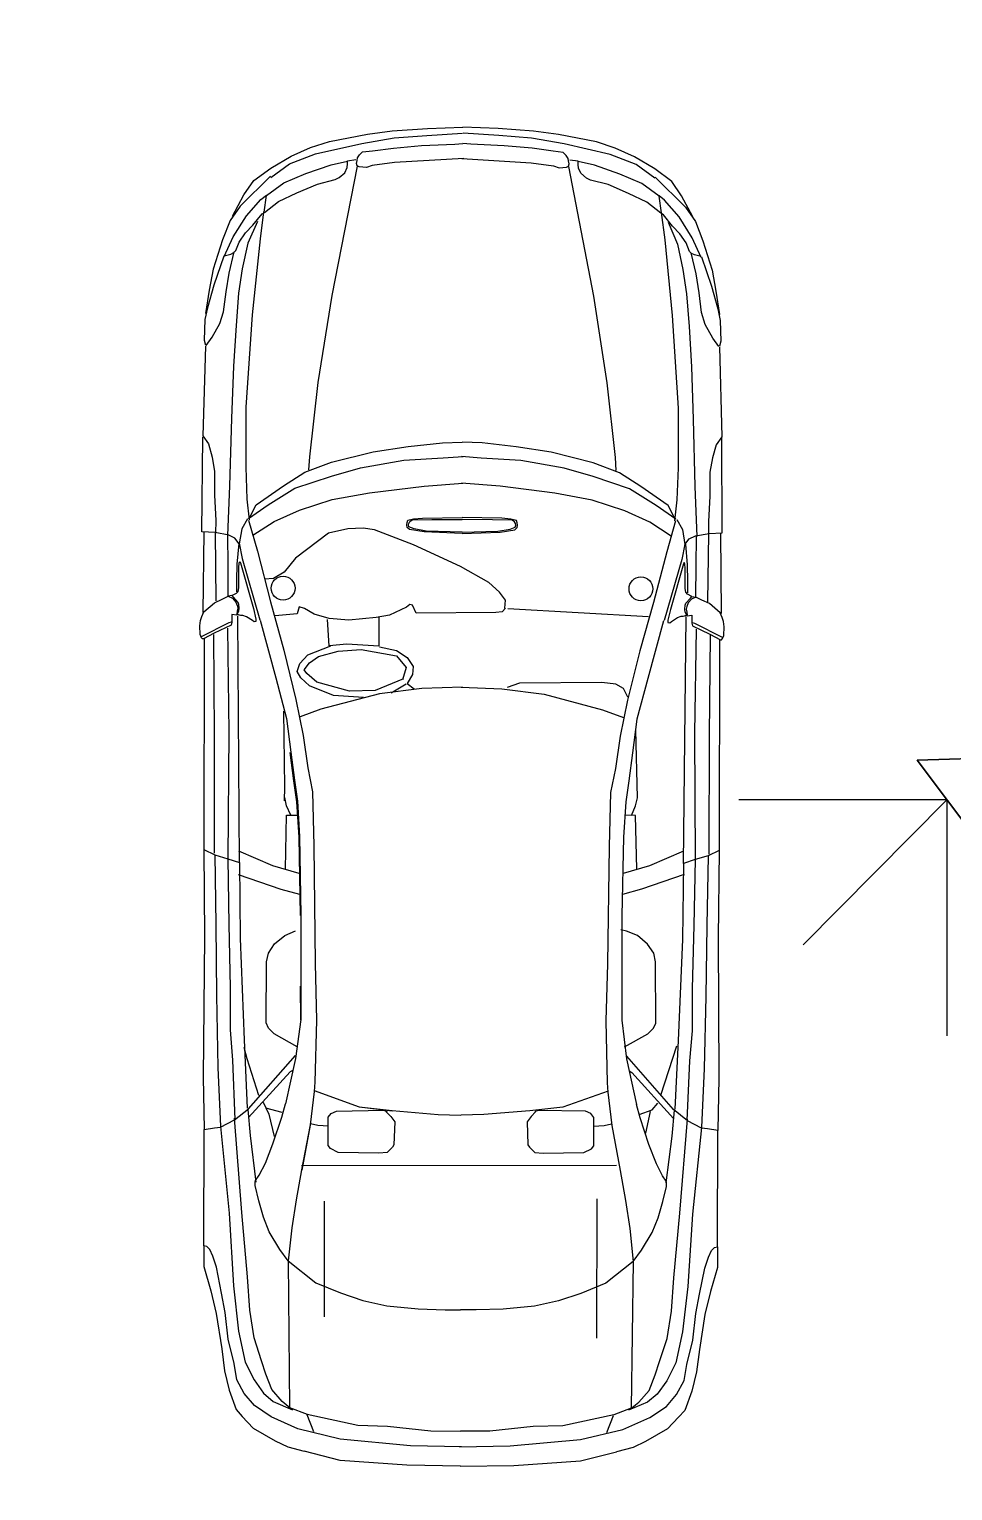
# Model space of a CAD drawing. Header units: millimetres. Extents: x 10193 to 57833, y 9963 to 44360.
# Drawn here: x 42934 to 46092, y 32585 to 37580 of the extents above; entities that cross this region are included whole.
import ezdxf

# ---------------------------------------------------------------- set-up
doc = ezdxf.new("R2010")
doc.units = ezdxf.units.MM
doc.set_wipeout_variables(frame=1)
for name, color, linetype in [('free-dwg.com', 7, 'Continuous'), ('Камеры', 7, 'Continuous'), ('Стены', 7, 'Continuous')]:
    doc.layers.add(name, color=color, linetype=linetype)

# ---------------------------------------------------------------- blocks, each defined once
blk = doc.blocks.new('видеокамера с поворотным устройством')
blk.add_wipeout([(0, 2), (8, 2), (8, -2), (0, -2)])
at = {"color": 0, "lineweight": 20}
blk.add_circle((4, 0), 1.5, dxfattribs=at)
blk.add_wipeout([(8, 0), (10.849, 2), (10.849, -2)])
at = {"color": 0, "lineweight": 30}
blk.add_lwpolyline([(0, -2), (0, 0), (0, 2), (4, 2), (8, 2), (8, 0), (8, -2), (4, -2)], close=True, dxfattribs=at)
blk.add_lwpolyline([(8, 0), (10.849, -2), (10.849, 2), (8, 0)], dxfattribs=at)

msp = doc.modelspace()

# ---------------------------------------------------------------- hatches: boundary and pattern name
at = {"layer": 'Стены'}
h = msp.add_hatch(dxfattribs=at)
h.set_pattern_fill('ANSI32', color=256, scale=10)
h.paths.add_polyline_path([(57833.4, 42702.7), (10593.4, 42702.7), (10593.4, 9962.7), (26833.4, 9962.7), (26833.4, 14962.7), (57833.4, 14962.7)])
h.paths.add_polyline_path([(10713.4, 42582.7), (57713.4, 42582.7), (57713.4, 15082.7), (26713.4, 15082.7), (26713.4, 10082.7), (10713.4, 10082.7)], flags=16)
h.paths.add_polyline_path([(10963.4, 42332.7), (57463.4, 42332.7), (57463.4, 15332.7), (26463.4, 15332.7), (26463.4, 10332.7), (10963.4, 10332.7)], flags=0)
h.paths.add_polyline_path([(57463.4, 42332.7), (10963.4, 42332.7), (10963.4, 10332.7), (26463.4, 10332.7), (26463.4, 15332.7), (57463.4, 15332.7)], flags=0)
h = msp.add_hatch(dxfattribs=at)
h.set_pattern_fill('ANSI36', color=256, scale=10)
h.paths.add_polyline_path([(57713.4, 42582.7), (10713.4, 42582.7), (10713.4, 10082.7), (26713.4, 10082.7), (26713.4, 15082.7), (57713.4, 15082.7)])
h.paths.add_polyline_path([(10963.4, 42332.7), (57463.4, 42332.7), (57463.4, 15332.7), (26463.4, 15332.7), (26463.4, 10332.7), (10963.4, 10332.7)], flags=16)

# ---------------------------------------------------------------- linework, layer by layer
at = {"layer": 'free-dwg.com'}
for p, q in [((43960.2, 37196.6), (44090.1, 37221.9)), ((44090.1, 37221.9), (44175.3, 37232.4)), ((44175.3, 37232.4), (44296, 37240.7)), ((44181.6, 37209), (44293.9, 37217.3)), ((44293.9, 37217.3), (44415.7, 37224.3)), ((44296, 37240.7), (44417, 37244.9)), ((44537.5, 37240.3), (44416.5, 37244.9)), ((44539.6, 37216.8), (44417.8, 37224.3)), ((44658.2, 37231.5), (44537.5, 37240.3)), ((44651.8, 37208.1), (44539.6, 37216.8)), ((44743.4, 37220.7), (44658.2, 37231.5)), ((44873.2, 37194.9), (44743.4, 37220.7)), ((43830.2, 37145.7), (43896.2, 37175.4)), ((43896.2, 37175.4), (43960.2, 37196.6)), ((43913.2, 37154.1), (44070.9, 37190)), ((44070.9, 37190), (44181.6, 37209)), ((44107.9, 37163.9), (44179.5, 37174)), ((44179.5, 37174), (44275, 37182.3)), ((44275, 37182.3), (44389.3, 37187.2)), ((44389.3, 37187.2), (44416.6, 37188.9)), ((44444, 37187.1), (44416.8, 37188.9)), ((44558.3, 37181.8), (44444, 37187.1)), ((44653.7, 37173.1), (44558.3, 37181.8)), ((44762.5, 37188.7), (44651.8, 37208.1)), ((44725.3, 37162.7), (44653.7, 37173.1)), ((44920, 37152.1), (44762.5, 37188.7)), ((44937, 37173.4), (44873.2, 37194.9)), ((45003, 37143.5), (44937, 37173.4)), ((43759.8, 37105.3), (43830.2, 37145.7)), ((43759.8, 37073.4), (43823.7, 37120.1)), ((43823.7, 37120.1), (43913.2, 37154.1)), ((43879.9, 37086.7), (43966.3, 37116.8)), ((43966.3, 37116.8), (44022.5, 37129)), ((44021.1, 37107.1), (44022.5, 37119.4)), ((44022.5, 37130.4), (44051.3, 37134.4)), ((44022.5, 37119.4), (44022.5, 37130.4)), ((44053.3, 37121.3), (44055, 37131.6)), ((44055, 37112.8), (44053.3, 37121.3)), ((44055, 37131.6), (44056.7, 37140.1)), ((44056.7, 37140.1), (44063.6, 37150.3)), ((44063.6, 37150.3), (44073.8, 37160.5)), ((44073.8, 37160.5), (44107.9, 37163.9)), ((44182.9, 37124.5), (44106.1, 37114.4)), ((44419.9, 37137.7), (44182.9, 37124.5)), ((44413.3, 37137.7), (44650.2, 37123.6)), ((44650.2, 37123.6), (44726.9, 37113.2)), ((44759.4, 37159.2), (44725.3, 37162.7)), ((44769.6, 37148.9), (44759.4, 37159.2)), ((44776.4, 37138.7), (44769.6, 37148.9)), ((44778.1, 37130.2), (44776.4, 37138.7)), ((44779.8, 37119.9), (44778.1, 37130.2)), ((44778.1, 37111.4), (44779.8, 37119.9)), ((44810.6, 37128.9), (44781.8, 37133)), ((44810.6, 37117.9), (44810.6, 37128.9)), ((44866.8, 37115), (44810.6, 37127.5)), ((44811.9, 37105.5), (44810.6, 37117.9)), ((45009.3, 37117.9), (44920, 37152.1)), ((45073.2, 37102.8), (45003, 37143.5)), ((45073.1, 37070.8), (45009.3, 37117.9)), ((43759.3, 37077.3), (43654.8, 36975.2)), ((43702.2, 37062.8), (43759.8, 37105.3)), ((43804.4, 37055.3), (43879.9, 37086.7)), ((44055.2, 37111.7), (43968.5, 36669.5)), ((43979.9, 37066), (43993.6, 37072.8)), ((43993.6, 37072.8), (44012.8, 37089.2)), ((44012.8, 37089.2), (44021.1, 37107.1)), ((44061.8, 37109.4), (44055, 37112.8)), ((44087.3, 37107.6), (44061.8, 37109.4)), ((44106.1, 37114.4), (44087.3, 37107.6)), ((44726.9, 37113.2), (44745.7, 37106.3)), ((44745.7, 37106.3), (44771.3, 37108)), ((44771.3, 37108), (44778.1, 37111.4)), ((44777.9, 37110.3), (44862.8, 36667.8)), ((44820.1, 37087.7), (44811.9, 37105.5)), ((44839.3, 37071.2), (44820.1, 37087.7)), ((44853, 37064.3), (44839.3, 37071.2)), ((44953.1, 37084.7), (44866.8, 37115)), ((45028.4, 37053), (44953.1, 37084.7)), ((45130.6, 37060.1), (45073.2, 37102.8)), ((45073.6, 37074.8), (45177.7, 36972.3)), ((43668.1, 37013.9), (43702.2, 37062.8)), ((43745.4, 37011.5), (43804.4, 37055.3)), ((43786.5, 36990.9), (43849.6, 37020.9)), ((43849.6, 37020.9), (43919.5, 37051)), ((43919.5, 37051), (43979.9, 37066)), ((44913.3, 37049.1), (44853, 37064.3)), ((44983.1, 37018.8), (44913.3, 37049.1)), ((45046.1, 36988.5), (44983.1, 37018.8)), ((45087.3, 37009), (45028.4, 37053)), ((45164.6, 37011), (45130.6, 37060.1)), ((43654.8, 36975.2), (43620.6, 36926.2)), ((43629.6, 36941.5), (43668.1, 37013.9)), ((43676.7, 36941.7), (43726.2, 36997.9)), ((43726.2, 36997.9), (43745.4, 37012.9)), ((43737, 36955.3), (43745.4, 37011.5)), ((43738.4, 36953.9), (43786.5, 36990.9)), ((45094, 36951.3), (45046.1, 36988.5)), ((45106.4, 36995.2), (45087.3, 37010.3)), ((45095.4, 36952.7), (45087.3, 37009)), ((45155.7, 36938.9), (45106.4, 36995.2)), ((45202.8, 36938.5), (45164.6, 37011)), ((45177.7, 36972.3), (45211.7, 36923.2)), ((43620.6, 36926.2), (43594.9, 36860.2)), ((43631.3, 36870.4), (43676.7, 36941.7)), ((43714.1, 36923.2), (43682.1, 36848.7)), ((43698.6, 36910.1), (43730.2, 36948.5)), ((43724.3, 36863.4), (43736.3, 36956.1)), ((43730.2, 36948.5), (43738.4, 36953.9)), ((45102.2, 36945.8), (45094, 36951.3)), ((45107.8, 36860.7), (45096.1, 36953.5)), ((45133.7, 36907.3), (45102.2, 36945.8)), ((45118.2, 36920.5), (45150, 36845.9)), ((45200.8, 36867.4), (45155.7, 36938.9)), ((45211.7, 36923.2), (45237.1, 36857.1)), ((43601, 36803.3), (43631.3, 36870.4)), ((43651.9, 36852.6), (43673.8, 36884.1)), ((43673.8, 36884.1), (43698.6, 36910.1)), ((45158.3, 36881.2), (45133.7, 36907.3)), ((45180.2, 36849.6), (45158.3, 36881.2)), ((45230.8, 36800.1), (45200.8, 36867.4)), ((43594.9, 36860.2), (43562.8, 36760.1)), ((43618, 36746.5), (43635.1, 36819)), ((43623, 36811.5), (43634, 36816.9)), ((43634, 36816.9), (43640.8, 36823.8)), ((43640.8, 36823.8), (43651.9, 36852.6)), ((43682.1, 36848.7), (43662.7, 36761.4)), ((43697.7, 36604.3), (43724.3, 36863.4)), ((45133.4, 36601.5), (45107.8, 36860.7)), ((45150, 36845.9), (45169, 36758.5)), ((45191.1, 36820.8), (45180.2, 36849.6)), ((45197.9, 36813.9), (45191.1, 36820.8)), ((45237.1, 36857.1), (45268.9, 36756.8)), ((43599.1, 36804.8), (43564.8, 36704.7)), ((43601, 36806), (43623, 36811.5)), ((45213.7, 36743.5), (45196.8, 36816)), ((45208.9, 36808.4), (45197.9, 36813.9)), ((45230.8, 36802.9), (45208.9, 36808.4)), ((45232.8, 36801.7), (45266.7, 36701.4)), ((43562.8, 36760.1), (43549.9, 36687.7)), ((43607.2, 36682.6), (43618, 36746.5)), ((43662.7, 36761.4), (43649.8, 36678.3)), ((45169, 36758.5), (45181.6, 36675.3)), ((45224.2, 36679.5), (45213.7, 36743.5)), ((45268.9, 36756.8), (45281.5, 36684.3)), ((43549.9, 36687.7), (43536.9, 36608.8)), ((43564.8, 36704.7), (43543.4, 36628)), ((43598.6, 36614.4), (43607.2, 36682.6)), ((43649.8, 36678.3), (43641.1, 36567.4)), ((43968.5, 36669.5), (43921.2, 36373)), ((44862.8, 36667.8), (44909, 36371.1)), ((45181.6, 36675.3), (45189.9, 36564.5)), ((45232.6, 36611.3), (45224.2, 36679.5)), ((45266.7, 36701.4), (45287.8, 36624.6)), ((45281.5, 36684.3), (45294.2, 36605.5)), ((43543.4, 36628), (43534.8, 36587.5)), ((45287.8, 36624.6), (45296.2, 36584.1)), ((43534.8, 36587.5), (43532.5, 36517.2)), ((43560.1, 36527.1), (43585.7, 36573.9)), ((43585.7, 36573.9), (43598.6, 36614.4)), ((43641.1, 36567.4), (43632.3, 36428.9)), ((43675.7, 36288.1), (43697.7, 36604.3)), ((45154.2, 36285.3), (45133.4, 36601.5)), ((45245.3, 36570.8), (45232.6, 36611.3)), ((45270.7, 36523.8), (45245.3, 36570.8)), ((45296.2, 36584.1), (45298.2, 36513.8)), ((43532.5, 36517.2), (43536.7, 36500.1)), ((43538.7, 36499.4), (43560.1, 36527.1)), ((45189.9, 36564.5), (45198.1, 36425.9)), ((45292, 36496.1), (45270.7, 36523.8)), ((43536.6, 36497.3), (43527.5, 36190.4)), ((45298.2, 36513.8), (45294, 36496.8)), ((45294.1, 36493.9), (45302, 36187)), ((43632.3, 36428.9), (43625.5, 36249.9)), ((45198.1, 36425.9), (45204.2, 36246.9)), ((43921.2, 36373), (43892.1, 36118.1)), ((44909, 36371.1), (44937.1, 36116.1)), ((43675.3, 36083.7), (43675.7, 36288.1)), ((45153.8, 36080.8), (45154.2, 36285.3)), ((43625.5, 36249.9), (43618.7, 36019.7)), ((45204.2, 36246.9), (45210.1, 36016.7)), ((43524.7, 35862.2), (43527.5, 36186.1)), ((43527.5, 36190.4), (43546.6, 36162.7)), ((44347.1, 36166.6), (44414.7, 36169.1)), ((44482.3, 36166.4), (44414.7, 36169.1)), ((45302, 36187), (45282.8, 36159.3)), ((45303.5, 35858.8), (45302, 36182.7)), ((43546.6, 36162.7), (43559.3, 36117.9)), ((43559.3, 36117.9), (43567.7, 36068.8)), ((43892.1, 36118.1), (43889.4, 36073.8)), ((43967.4, 36099.7), (44110.5, 36135.9)), ((44110.5, 36135.9), (44230.1, 36153.8)), ((44230.1, 36153.8), (44347.1, 36166.6)), ((44349.6, 36114.6), (44417.2, 36119.7)), ((44479.6, 36114.3), (44412.1, 36119.7)), ((44599.3, 36153.1), (44482.3, 36166.4)), ((44718.8, 36134.7), (44599.3, 36153.1)), ((44861.7, 36098), (44718.8, 36134.7)), ((45282.8, 36159.3), (45269.9, 36114.6)), ((43567.7, 36068.8), (43567.5, 35987.9)), ((43679.8, 35974.3), (43675.3, 36083.7)), ((43876.4, 36066.1), (43967.4, 36099.7)), ((43967.3, 36052.9), (44066.2, 36081.3)), ((44066.2, 36081.3), (44214.4, 36107)), ((44214.4, 36107), (44349.6, 36114.6)), ((44614.8, 36106.3), (44479.6, 36114.3)), ((44762.9, 36080), (44614.8, 36106.3)), ((44861.6, 36051.2), (44762.9, 36080)), ((44952.6, 36064), (44861.7, 36098)), ((44937.1, 36116.1), (44939.6, 36071.8)), ((45148.8, 35971.5), (45153.8, 36080.8)), ((45269.9, 36114.6), (45261.3, 36065.6)), ((43618.7, 36019.7), (43612, 35849.2)), ((43709.8, 35954.5), (43803.5, 36019.4)), ((43803.5, 36019.4), (43876.4, 36066.1)), ((43842.5, 36011.5), (43967.3, 36052.9)), ((44097.2, 35995.4), (44284.4, 36018.4)), ((44284.4, 36018.4), (44417, 36028.6)), ((44544.4, 36017.9), (44411.9, 36028.6)), ((44731.5, 35994.2), (44544.4, 36017.9)), ((44986.3, 36009.3), (44861.6, 36051.2)), ((45025.3, 36017), (44952.6, 36064)), ((45261.3, 36065.6), (45261.2, 35984.6)), ((43567.5, 35987.9), (43571.6, 35900.5)), ((43686.8, 35903), (43679.8, 35974.3)), ((43751.4, 35954.4), (43842.5, 36011.5)), ((43857.9, 35936), (43969.8, 35972.2)), ((43969.8, 35972.2), (44097.2, 35995.4)), ((44858.9, 35970.5), (44731.5, 35994.2)), ((44970.6, 35933.9), (44858.9, 35970.5)), ((45077.2, 35951.9), (44986.3, 36009.3)), ((45118.8, 35951.8), (45025.3, 36017)), ((45141.6, 35900.2), (45148.8, 35971.5)), ((45210.1, 36016.7), (45216.2, 35846.1)), ((45261.2, 35984.6), (45256.7, 35897.2)), ((43683.7, 35907.7), (43751.4, 35954.4)), ((43686.3, 35907.7), (43709.8, 35954.5)), ((43772.1, 35897.1), (43857.9, 35936)), ((45056.3, 35894.7), (44970.6, 35933.9)), ((45144.7, 35904.9), (45077.2, 35951.9)), ((45142.1, 35904.9), (45118.8, 35951.8)), ((43571.6, 35900.5), (43571.5, 35857.8)), ((43661, 35872.6), (43652.4, 35821.4)), ((43680.2, 35906.6), (43661, 35872.6)), ((43684.3, 35902.3), (43714.3, 35796.2)), ((43699.2, 35850.4), (43772.1, 35897.1)), ((44023.9, 35872.3), (43957.2, 35857.2)), ((44075.5, 35875.2), (44023.9, 35872.3)), ((44114.8, 35869.1), (44075.5, 35875.2)), ((44248.1, 35817.2), (44114.8, 35869.1)), ((44225.1, 35885.7), (44226, 35893.9)), ((44226, 35877.4), (44225.1, 35885.7)), ((44226, 35893.9), (44228.8, 35902.1)), ((44234.2, 35870.1), (44226, 35877.4)), ((44228.8, 35902.1), (44248, 35906.6)), ((44230.6, 35885.7), (44231.5, 35891.1)), ((44232.4, 35879.3), (44230.6, 35885.7)), ((44231.5, 35891.1), (44235.2, 35897.5)), ((44249.7, 35871.9), (44232.4, 35879.3)), ((44284.4, 35861.8), (44234.2, 35870.1)), ((44235.2, 35897.5), (44243.4, 35903)), ((44243.4, 35903), (44310.9, 35903.8)), ((44248, 35906.6), (44279, 35909.3)), ((44291.7, 35864.5), (44249.7, 35871.9)), ((44279, 35909.3), (44414.1, 35910.9)), ((44310.9, 35903.8), (44414, 35904.5)), ((44549.4, 35908.8), (44414.4, 35910.9)), ((44517.5, 35903.4), (44414.4, 35904.5)), ((44585, 35902.3), (44517.5, 35903.4)), ((44536.6, 35864.1), (44578.5, 35871.3)), ((44543.9, 35861.3), (44594.1, 35869.4)), ((44580.4, 35906), (44549.4, 35908.8)), ((44578.5, 35871.3), (44595.9, 35878.6)), ((44599.6, 35901.4), (44580.4, 35906)), ((44593.2, 35896.8), (44585, 35902.3)), ((44596.8, 35890.4), (44593.2, 35896.8)), ((44594.1, 35869.4), (44602.3, 35876.7)), ((44595.9, 35878.6), (44597.7, 35885)), ((44597.7, 35885), (44596.8, 35890.4)), ((44602.3, 35893.2), (44599.6, 35901.4)), ((44603.2, 35884.9), (44602.3, 35893.2)), ((44602.3, 35876.7), (44603.2, 35884.9)), ((45129, 35847.7), (45056.3, 35894.7)), ((45144.1, 35899.4), (45113.6, 35793.5)), ((45148.2, 35903.8), (45167.3, 35869.7)), ((45167.3, 35869.7), (45175.7, 35818.5)), ((45256.7, 35897.2), (45256.7, 35854.6)), ((43569.4, 35860), (43524.7, 35862.2)), ((43530.9, 35862.1), (43527.7, 35586.2)), ((43616.2, 35851.3), (43569.4, 35860)), ((43572.8, 35625.9), (43570.6, 35859.4)), ((43613.9, 35748.8), (43613, 35849.7)), ((43637.5, 35840.7), (43616.2, 35851.3)), ((43652.4, 35821.4), (43637.5, 35840.7)), ((43650.3, 35822.4), (43644.1, 35751.7)), ((43652.3, 35823.4), (43662.3, 35770.9)), ((43957.2, 35857.2), (43845, 35772.5)), ((44408.5, 35744.1), (44248.1, 35817.2)), ((44414, 35857), (44284.4, 35861.8)), ((44414, 35860.6), (44291.7, 35864.5)), ((44414.3, 35860.6), (44536.6, 35864.1)), ((44414.3, 35857), (44543.9, 35861.3)), ((45175.7, 35820.5), (45165.6, 35768)), ((45175.7, 35818.5), (45190.6, 35837.7)), ((45177.8, 35819.5), (45183.7, 35748.8)), ((45190.6, 35837.7), (45211.9, 35848.3)), ((45211.9, 35848.3), (45258.8, 35856.7)), ((45213.9, 35745.7), (45215.1, 35846.7)), ((45254.5, 35622.7), (45257.6, 35856.1)), ((45258.8, 35856.7), (45303.5, 35858.8)), ((45297.4, 35858.7), (45299.5, 35582.8)), ((43662.3, 35770.9), (43722.5, 35561.7)), ((43714.3, 35796.2), (43759.4, 35622.7)), ((43845, 35772.5), (43805.5, 35724.1)), ((45113.6, 35793.5), (45067.9, 35620.2)), ((45165.6, 35768), (45104.6, 35559.1)), ((43614.7, 35642.7), (43613.9, 35748.8)), ((43644.1, 35751.7), (43643, 35696.2)), ((43650.9, 35671.3), (43651, 35740.5)), ((43651, 35740.5), (43652.2, 35754.5)), ((43652.2, 35754.5), (43654.6, 35760.4)), ((43654.6, 35760.4), (43656.9, 35754.5)), ((43656.9, 35755.7), (43701.1, 35599.7)), ((43805.5, 35724.1), (43769.1, 35702.9)), ((44505.4, 35689.4), (44408.5, 35744.1)), ((45170.9, 35752.8), (45126.1, 35597)), ((45173.3, 35757.5), (45170.9, 35751.6)), ((45175.6, 35751.6), (45173.3, 35757.5)), ((45176.7, 35737.6), (45175.6, 35751.6)), ((45176.6, 35668.4), (45176.7, 35737.6)), ((45183.7, 35748.8), (45184.6, 35693.2)), ((45212.7, 35639.7), (45213.9, 35745.7)), ((43643, 35696.2), (43642.9, 35656.8)), ((43648.5, 35658.4), (43650.9, 35671.3)), ((43769.1, 35702.9), (43738.8, 35699.9)), ((44541.7, 35655.9), (44505.4, 35689.4)), ((45178.9, 35655.5), (45176.6, 35668.4)), ((45184.6, 35693.2), (45184.5, 35653.9)), ((43531.3, 35588.3), (43567.7, 35619.9)), ((43567.7, 35619.9), (43593.4, 35631.6)), ((43593.4, 35631.6), (43614.5, 35642.1)), ((43627.4, 35644.4), (43614.5, 35642.1)), ((43614.5, 35642.1), (43628.6, 35635)), ((43627.4, 35644.4), (43642.7, 35652.6)), ((43632.1, 35638.5), (43627.4, 35644.4)), ((43628.6, 35635), (43640.3, 35622.1)), ((43648.5, 35620.9), (43632.1, 35638.5)), ((43640.3, 35622.1), (43644.9, 35610.4)), ((43642.7, 35652.6), (43648.5, 35658.4)), ((43650.8, 35613.9), (43648.5, 35620.9)), ((43759.4, 35622.7), (43804.5, 35457.7)), ((44562.8, 35628.6), (44541.7, 35655.9)), ((44559.7, 35601.3), (44562.8, 35628.6)), ((45067.9, 35620.2), (45022.2, 35455.3)), ((45176.5, 35611), (45178.8, 35618)), ((45178.8, 35618), (45195.3, 35635.5)), ((45184.8, 35649.6), (45178.9, 35655.5)), ((45187, 35619.1), (45182.3, 35607.4)), ((45200, 35641.4), (45184.8, 35649.6)), ((45198.8, 35632), (45187, 35619.1)), ((45195.3, 35635.5), (45200, 35641.4)), ((45212.8, 35639), (45198.8, 35632)), ((45200, 35641.4), (45212.8, 35639)), ((45233.9, 35628.4), (45212.8, 35639)), ((45259.6, 35616.7), (45233.9, 35628.4)), ((43519.5, 35559.1), (43524.2, 35573.1)), ((43524.2, 35573.1), (43531.3, 35588.3)), ((43627.3, 35579.9), (43627.2, 35553)), ((43643.7, 35577.6), (43627.3, 35579.9)), ((43644.9, 35590.5), (43643.7, 35581.1)), ((43643.7, 35581.1), (43644.9, 35578.7)), ((43644.9, 35610.4), (43647.2, 35601)), ((43647.2, 35601), (43644.9, 35590.5)), ((43644.9, 35579.9), (43650.7, 35590.5)), ((43657.7, 35576.4), (43644.9, 35579.9)), ((43653.3, 34731.6), (43647, 35575.3)), ((43650.7, 35590.5), (43651.9, 35601)), ((43651.9, 35601), (43650.8, 35613.9)), ((43664.8, 35576.4), (43657.7, 35576.4)), ((43676.5, 35571.6), (43664.8, 35576.4)), ((43697.5, 35558.7), (43676.5, 35571.6)), ((43701.1, 35599.7), (43709.2, 35563.4)), ((43850.7, 35581.4), (43774.9, 35575.5)), ((43856.8, 35605.7), (43850.7, 35581.4)), ((43874.9, 35599.6), (43856.8, 35605.7)), ((43908.2, 35581.3), (43874.9, 35599.6)), ((43959.7, 35566.1), (43908.2, 35581.3)), ((44120.3, 35568.8), (44026.4, 35559.9)), ((44165.8, 35577.8), (44120.3, 35568.8)), ((44129.4, 35568.8), (44129.2, 35471.7)), ((44223.4, 35605), (44165.8, 35577.8)), ((44235.5, 35614.1), (44223.4, 35605)), ((44244.6, 35611), (44235.5, 35614.1)), ((44256.7, 35583.7), (44244.6, 35611)), ((44529.4, 35586.2), (44256.7, 35583.7)), ((44550.6, 35589.2), (44529.4, 35586.2)), ((44562.8, 35601.3), (44550.6, 35589.2)), ((45051.2, 35571.8), (44570.1, 35599.5)), ((45126.1, 35597), (45117.8, 35560.7)), ((45129.5, 35556), (45150.6, 35568.8)), ((45150.6, 35568.8), (45162.4, 35573.5)), ((45162.4, 35573.5), (45169.4, 35573.5)), ((45169.4, 35573.5), (45182.3, 35577)), ((45170.6, 34728.7), (45180.2, 35572.4)), ((45175.3, 35598.1), (45176.5, 35611)), ((45176.4, 35587.5), (45175.3, 35598.1)), ((45182.3, 35577), (45176.4, 35587.5)), ((45182.3, 35607.4), (45180, 35598.1)), ((45180, 35598.1), (45182.3, 35587.5)), ((45182.3, 35587.5), (45183.4, 35578.1)), ((45183.4, 35578.1), (45182.3, 35575.8)), ((45183.4, 35574.6), (45199.8, 35576.9)), ((45199.8, 35576.9), (45199.8, 35550)), ((45295.9, 35584.9), (45259.6, 35616.7)), ((45302.9, 35569.7), (45295.9, 35584.9)), ((45307.5, 35555.6), (45302.9, 35569.7)), ((43517.1, 35540.3), (43519.5, 35559.1)), ((43518.3, 35511), (43517.1, 35540.3)), ((43522.9, 35504), (43617.9, 35551.8)), ((43624.9, 35543.6), (43566.3, 35515.6)), ((43612.4, 35533), (43617, 35177.4)), ((43617.9, 35551.8), (43626.1, 35554.2)), ((43627.2, 35553), (43624.9, 35543.6)), ((43703.4, 35554), (43697.5, 35558.7)), ((43709.2, 35555.2), (43703.4, 35554)), ((43709.2, 35563.4), (43709.2, 35555.2)), ((43724, 35560.5), (43777.4, 35363.5)), ((43959.5, 35472), (43953.6, 35563)), ((44026.4, 35559.9), (43959.7, 35566.1)), ((45103.1, 35557.9), (45048.9, 35361)), ((45117.8, 35560.7), (45117.8, 35552.5)), ((45117.8, 35552.5), (45123.7, 35551.3)), ((45123.7, 35551.3), (45129.5, 35556)), ((45199.8, 35550), (45202.1, 35540.6)), ((45209.2, 35548.8), (45201, 35551.1)), ((45202.1, 35540.6), (45260.6, 35512.3)), ((45214.5, 35529.9), (45208.6, 35174.3)), ((45303.9, 35500.5), (45209.2, 35548.8)), ((45309.8, 35536.9), (45307.5, 35555.6)), ((45308.6, 35507.6), (45309.8, 35536.9)), ((43522.9, 35500.4), (43518.3, 35511)), ((43526.4, 35496.9), (43522.9, 35500.4)), ((43529.9, 35496.9), (43526.4, 35496.9)), ((43566.3, 35515.6), (43529.9, 35496.9)), ((43532.8, 35498.6), (43531.4, 34776.9)), ((43564.7, 35511.8), (43566.6, 35169.5)), ((43886.8, 35441.9), (43965.6, 35472)), ((44020.1, 35478), (43959.5, 35472)), ((44129.2, 35471.7), (44020.1, 35478)), ((44132.2, 35468.7), (44189.8, 35456.4)), ((45262.2, 35508.6), (45258.9, 35166.3)), ((45260.6, 35512.3), (45296.9, 35493.5)), ((45294, 35495.2), (45292.6, 34773.5)), ((45296.9, 35493.5), (45300.4, 35493.5)), ((45300.4, 35493.5), (45303.9, 35497)), ((45303.9, 35497), (45308.6, 35507.6)), ((43804.5, 35457.7), (43846.2, 35289.3)), ((43859.4, 35411.6), (43886.8, 35441.9)), ((43892.8, 35414.6), (43923.1, 35435.7)), ((43923.1, 35435.7), (43989.8, 35453.8)), ((43989.8, 35453.8), (44068.6, 35459.7)), ((44068.6, 35459.7), (44189.8, 35438.2)), ((44189.8, 35456.4), (44226.1, 35432.1)), ((44189.8, 35438.2), (44223, 35398.8)), ((44226.1, 35432.1), (44247.3, 35401.7)), ((45022.2, 35455.3), (44979.8, 35287.1)), ((43850.3, 35384.3), (43859.4, 35411.6)), ((43862.4, 35363.1), (43850.3, 35384.3)), ((43874.5, 35390.3), (43892.8, 35414.6)), ((43883.6, 35378.2), (43874.5, 35390.3)), ((43916.9, 35347.8), (43883.6, 35378.2)), ((44223, 35398.8), (44210.8, 35356.3)), ((44244.2, 35374.4), (44225.9, 35344.2)), ((44247.3, 35401.7), (44244.2, 35374.4)), ((43777.4, 35363.5), (43814.1, 35223.7)), ((43892.6, 35335.7), (43862.4, 35363.1)), ((43974.4, 35302.2), (43892.6, 35335.7)), ((44028.9, 35317.2), (43916.9, 35347.8)), ((44116.8, 35320.1), (44028.9, 35317.2)), ((44213.8, 35359.3), (44116.8, 35320.1)), ((44276, 35326.4), (44131.3, 35308.2)), ((44222.9, 35341.1), (44171.3, 35310.9)), ((44225.9, 35344.2), (44250.1, 35325.9)), ((44415.3, 35331.4), (44276, 35326.4)), ((44410.9, 35331.4), (44550.2, 35325.9)), ((44550.2, 35325.9), (44694.8, 35307.2)), ((44609.9, 35344.7), (44568.3, 35330)), ((44891.7, 35347.2), (44609.9, 35344.7)), ((44939.1, 35341.1), (44891.7, 35347.2)), ((44965.8, 35326.3), (44939.1, 35341.1)), ((44980.6, 35296.5), (44965.8, 35326.3)), ((45048.9, 35361), (45011.6, 35221.4)), ((43846.2, 35289.3), (43871.2, 35166.4)), ((44131.3, 35308.2), (43931.4, 35256)), ((44077.4, 35295.9), (43974.4, 35302.2)), ((44694.8, 35307.2), (44894.5, 35254.1)), ((44979.8, 35287.1), (44954.4, 35164.3)), ((43803.3, 35248.7), (43806.4, 34989.6)), ((43814.1, 35223.7), (43829, 35109.2)), ((43931.4, 35256), (43860.4, 35229.8)), ((44894.5, 35254.1), (44965.4, 35227.7)), ((45011.6, 35221.4), (44996.3, 35107)), ((43566.6, 35169.5), (43565.9, 34763.6)), ((43617, 35177.4), (43613.5, 34744.9)), ((45013.5, 34953.2), (45007.9, 35185.6)), ((45208.6, 35174.3), (45210.4, 34741.8)), ((43871.2, 35166.4), (43886.1, 35055.3)), ((44954.4, 35164.3), (44939, 35053.2)), ((45258.9, 35166.3), (45258.1, 34760.3)), ((43825.2, 35107.6), (43837.1, 35011.6)), ((43829, 35109.2), (43840.6, 35013.3)), ((44996.3, 35107), (44984.3, 35011.1)), ((43886.1, 35055.3), (43903.1, 34973)), ((44939, 35053.2), (44921.7, 34971)), ((43806.4, 34989.6), (43806.3, 34942.9)), ((43837.1, 35011.6), (43848.1, 34939.5)), ((43840.6, 35013.3), (43851.4, 34941.1)), ((43903.1, 34973), (43907.6, 34788.4)), ((44921.7, 34971), (44916.5, 34786.4)), ((44984.3, 35011.1), (44973.3, 34938.9)), ((43813.9, 34925.8), (43807.9, 34953.8)), ((43828, 34893.7), (43813.9, 34925.8)), ((43848.1, 34939.5), (43855.5, 34818.9)), ((43851.4, 34941.1), (43858.5, 34820.5)), ((44973.3, 34938.9), (44965.7, 34818.3)), ((44993.3, 34893.1), (45007.4, 34925.2)), ((45007.4, 34925.2), (45013.5, 34953.2)), ((43810.1, 34709.4), (43814, 34893.7)), ((43814, 34893.7), (43850, 34893.7)), ((45007.4, 34893.1), (44971.3, 34893.2)), ((45011, 34708.8), (45007.4, 34893.1)), ((43855.5, 34818.9), (43860.7, 34550.7)), ((43858.5, 34820.5), (43862.9, 34552.2)), ((44965.7, 34818.3), (44960.3, 34550.1)), ((43531.4, 34776.9), (43568.5, 34758.3)), ((43531.4, 34776.9), (43532.9, 34477.8)), ((43650, 34771.3), (43766.1, 34721.4)), ((43907.6, 34788.4), (43911.8, 34387.3)), ((44916.5, 34786.4), (44910.8, 34385.3)), ((45171.2, 34770.6), (45055.1, 34720.7)), ((45292.6, 34773.5), (45255.5, 34755)), ((45292.6, 34773.5), (45290, 34474.5)), ((43568.5, 34758.3), (43613.5, 34744.9)), ((43568.5, 34758.3), (43572, 34519.6)), ((43613.5, 34744.9), (43653.3, 34731.6)), ((43613.5, 34744.9), (43616.6, 34519.5)), ((43653.2, 34731.4), (43655.5, 34472)), ((43766.1, 34721.4), (43856.2, 34695.4)), ((45055.1, 34720.7), (44964.9, 34694.9)), ((45170.7, 34728.5), (45167.4, 34469.1)), ((45210.4, 34741.8), (45170.6, 34728.7)), ((45210.4, 34741.8), (45206.5, 34516.4)), ((45255.5, 34755), (45210.4, 34741.8)), ((45255.5, 34755), (45251.1, 34516.4)), ((43648, 34691.2), (43794.2, 34641.3)), ((45173.1, 34690.5), (45026.9, 34640.7)), ((43794.2, 34641.3), (43858.3, 34623.3)), ((45026.9, 34640.7), (44962.8, 34622.8)), ((43572, 34519.6), (43574.3, 34277)), ((43616.6, 34519.5), (43621.7, 34304.8)), ((43862.9, 34552.2), (43862.5, 34311.1)), ((44960.3, 34550.1), (44959.8, 34309)), ((43532.9, 34477.8), (43529.2, 33998.2)), ((43655.5, 34472), (43668.8, 34126.2)), ((43773, 34453.6), (43807.8, 34482.7)), ((43807.8, 34482.7), (43844.5, 34498.2)), ((44976.4, 34497.7), (44957.1, 34501.6)), ((45013.2, 34482.1), (44976.4, 34497.7)), ((45047.9, 34453), (45013.2, 34482.1)), ((45167.4, 34469.1), (45152.8, 34123.3)), ((45206.5, 34516.4), (45200.5, 34301.7)), ((45251.1, 34516.4), (45247.8, 34273.7)), ((45290, 34474.5), (45291.9, 33994.8)), ((43745.9, 34392.7), (43751.7, 34422.6)), ((43751.7, 34422.6), (43773, 34453.6)), ((45069.2, 34422), (45047.9, 34453)), ((45074.9, 34392.1), (45069.2, 34422)), ((43744.2, 34183.5), (43745.9, 34392.7)), ((43911.8, 34387.3), (43916.3, 34192.8)), ((44910.8, 34385.3), (44905.5, 34190.9)), ((45076.4, 34182.9), (45074.9, 34392.1)), ((43574.3, 34277), (43579.4, 34031.5)), ((43621.7, 34304.8), (43621.5, 34159.7)), ((43860.9, 34309.5), (43861.1, 34193.8)), ((43862.5, 34311.1), (43862.2, 34195.4)), ((44959.8, 34309), (44959.6, 34193.3)), ((45200.5, 34301.7), (45200.2, 34156.7)), ((45247.8, 34273.7), (45241.8, 34028.3)), ((43752, 34166.1), (43744.2, 34183.5)), ((43862.2, 34195.4), (43844.8, 34062.6)), ((43916.3, 34192.8), (43911, 33981.2)), ((44905.5, 34190.9), (44910, 33979.3)), ((44959.6, 34193.3), (44976.5, 34060.4)), ((45068.7, 34165.4), (45076.4, 34182.9)), ((43621.5, 34159.7), (43629.6, 34056.5)), ((43668.8, 34126.2), (43679.5, 33891.9)), ((43771.3, 34146.7), (43752, 34166.1)), ((43850.7, 34102.2), (43771.3, 34146.7)), ((44969.8, 34101.7), (45049.3, 34146.1)), ((45049.3, 34146.1), (45068.7, 34165.4)), ((45152.8, 34123.3), (45141.2, 33889.1)), ((45200.2, 34156.7), (45191.7, 34053.5)), ((43679, 34061.4), (43668.5, 34099.7)), ((43684.3, 33890.4), (43844.1, 34072.5)), ((45136.3, 33887.6), (44977.2, 34070.3)), ((45093.4, 33936.8), (45147.9, 34105.2)), ((43579.4, 34031.5), (43588, 33829.8)), ((43629.6, 34056.5), (43637.6, 33853)), ((43719.2, 33935.8), (43679, 34061.4)), ((43844.8, 34062.6), (43810, 33907.6)), ((43836.4, 34021.8), (43826.3, 34016.8)), ((44976.5, 34060.4), (45010.7, 33905.3)), ((44984.7, 34019.6), (44994.8, 34014.5)), ((45191.7, 34053.5), (45182.9, 33850)), ((45241.8, 34028.3), (45232.4, 33826.7)), ((43529.2, 33998.2), (43532.4, 33819.8)), ((43826.3, 34016.8), (43684.3, 33860)), ((43911, 33981.2), (43908.5, 33949.2)), ((44910, 33979.3), (44912.4, 33947.3)), ((44994.8, 34014.5), (45136.3, 33857.2)), ((45291.9, 33994.8), (45288, 33816.4)), ((43908.5, 33949.2), (43894.4, 33835.6)), ((43907.9, 33952.6), (44062.2, 33897.3)), ((44913, 33950.7), (44758.5, 33896)), ((44912.4, 33947.3), (44926.1, 33833.6)), ((43636.2, 33852.5), (43684.3, 33890.4)), ((43681.8, 33887.9), (43689.2, 33799.2)), ((43734, 33912.3), (43753.1, 33871.9)), ((43742.5, 33893.2), (43797.7, 33878.2)), ((43753.1, 33871.9), (43772.1, 33795.3)), ((43797.8, 33861.4), (43810, 33907.6)), ((43956.1, 33861.3), (43966.5, 33874.4)), ((43966.5, 33874.4), (43984.8, 33882.3)), ((43984.8, 33882.3), (44147, 33885.1)), ((44061.9, 33896.3), (44174.4, 33883.3)), ((44062.2, 33897.3), (44174.7, 33884)), ((44147, 33885.1), (44157.5, 33879.8)), ((44154.9, 33879.8), (44170.6, 33864.1)), ((44174.7, 33884), (44331.7, 33870.6)), ((44331.7, 33870.6), (44410.2, 33867.8)), ((44488.9, 33870.3), (44410.4, 33867.8)), ((44645.9, 33883.1), (44488.9, 33870.3)), ((44758.5, 33896), (44645.9, 33883.1)), ((44665.5, 33879.6), (44649.7, 33863.9)), ((44673.3, 33884.8), (44662.8, 33879.6)), ((44835.5, 33881.9), (44673.3, 33884.8)), ((44853.8, 33874), (44835.5, 33881.9)), ((44864.2, 33860.9), (44853.8, 33874)), ((45022.7, 33859.1), (45010.7, 33905.3)), ((45019.7, 33871.1), (45064.2, 33886.5)), ((45056.5, 33880.7), (45040.9, 33807.1)), ((45064.2, 33886.5), (45083.6, 33909.7)), ((45138.8, 33885.1), (45131.1, 33796.5)), ((45184.3, 33849.5), (45136.3, 33887.6)), ((43531.6, 33422.1), (43532.4, 33819.8)), ((43532.4, 33819.8), (43567.8, 33824.8)), ((43567.8, 33824.8), (43588, 33827.3)), ((43588, 33827.3), (43636.2, 33852.5)), ((43588, 33829.8), (43617.8, 33533.4)), ((43660.9, 33535.9), (43636.2, 33857.6)), ((43767.4, 33770.8), (43797.8, 33861.4)), ((43894.4, 33835.6), (43865.4, 33681.5)), ((43894.2, 33834.1), (43865.7, 33679.9)), ((43920.6, 33833.1), (43895.5, 33838.8)), ((43957.4, 33831.2), (43920.6, 33833.1)), ((43956.2, 33764.4), (43956.1, 33861.3)), ((44170.6, 33864.1), (44183.7, 33845.8)), ((44183.7, 33845.8), (44181.1, 33767.3)), ((44649.7, 33863.9), (44636.6, 33845.6)), ((44636.6, 33845.6), (44639.1, 33767.1)), ((44862.9, 33830.7), (44899.6, 33832.6)), ((44864, 33764), (44864.2, 33860.9)), ((44899.6, 33832.6), (44924.8, 33838.3)), ((44926.1, 33833.6), (44954.4, 33679.4)), ((45052.7, 33768.4), (45022.7, 33859.1)), ((45158.4, 33533), (45184.3, 33854.6)), ((45232.4, 33824.1), (45184.3, 33849.5)), ((45232.4, 33826.7), (45201.4, 33530.4)), ((45252.6, 33821.5), (45232.4, 33824.1)), ((45288, 33816.4), (45252.6, 33821.5)), ((43689.2, 33799.2), (43709.1, 33639.6)), ((43741.6, 33704.4), (43767.4, 33770.8)), ((45131.1, 33796.5), (45110.5, 33636.9)), ((45287.3, 33418.7), (45288, 33816.4)), ((43964, 33754), (43956.2, 33764.4)), ((43990.2, 33740.9), (43964, 33754)), ((44128.9, 33738.4), (43990.2, 33740.9)), ((44157.6, 33741.1), (44128.9, 33738.4)), ((44175.9, 33759.4), (44157.6, 33741.1)), ((44181.1, 33767.3), (44175.9, 33759.4)), ((44639.1, 33767.1), (44644.3, 33759.2)), ((44644.3, 33759.2), (44662.6, 33740.8)), ((44662.6, 33740.8), (44691.3, 33738.1)), ((44691.3, 33738.1), (44830, 33740.5)), ((44830, 33740.5), (44856.2, 33753.5)), ((44856.2, 33753.5), (44864, 33764)), ((45078.3, 33701.8), (45052.7, 33768.4)), ((43720.4, 33663.6), (43741.6, 33704.4)), ((43865.4, 33681.5), (43847.1, 33578.8)), ((43864.5, 33695.9), (44941.7, 33697.9)), ((44954.4, 33679.4), (44972.4, 33576.6)), ((45099.3, 33661), (45078.3, 33701.8)), ((43706.8, 33639.5), (43708.3, 33645.5)), ((43706.8, 33627.4), (43706.8, 33639.5)), ((43718.7, 33576), (43706.8, 33627.4)), ((43708.3, 33645.5), (43720.4, 33663.6)), ((45111.4, 33642.8), (45099.3, 33661)), ((45100.7, 33573.3), (45112.9, 33624.7)), ((45112.9, 33636.8), (45111.4, 33642.8)), ((45112.9, 33624.7), (45112.9, 33636.8)), ((43735.2, 33520), (43718.7, 33576)), ((43847.1, 33578.8), (43831.8, 33483.6)), ((43942.9, 33574.5), (43942.1, 33178.9)), ((44874.4, 33582.1), (44873.5, 33106.5)), ((44972.4, 33576.6), (44987.3, 33481.4)), ((45084, 33517.5), (45100.7, 33573.3)), ((43617.8, 33533.4), (43632.5, 33285.1)), ((43680.7, 33315.4), (43660.9, 33535.9)), ((43754.8, 33470.1), (43735.2, 33520)), ((45137.7, 33312.6), (45158.4, 33533)), ((45201.4, 33530.4), (45185.8, 33282.2)), ((43790.9, 33409.6), (43754.8, 33470.1)), ((43831.8, 33483.6), (43819.5, 33370.3)), ((44987.3, 33481.4), (44999.1, 33368)), ((45064.2, 33467.6), (45084, 33517.5)), ((43531.6, 33422.1), (43531.4, 33351)), ((43541.7, 33419.6), (43531.6, 33422.1)), ((43551.8, 33409.4), (43541.7, 33419.6)), ((45027.9, 33407.2), (45064.2, 33467.6)), ((43561.9, 33386.6), (43551.8, 33409.4)), ((43574.5, 33348.6), (43561.9, 33386.6)), ((43819.5, 33370.3), (43790.9, 33409.6)), ((43819.5, 33370.3), (43824.2, 32868.9)), ((43819.5, 33370.3), (43913.5, 33295.6)), ((44999.1, 33368), (45027.9, 33407.2)), ((45244.1, 33345.4), (45256.8, 33383.3)), ((45256.8, 33383.3), (45267, 33406.1)), ((45267, 33406.1), (45277.1, 33416.2)), ((45277.1, 33416.2), (45287.3, 33418.7)), ((45287.3, 33418.7), (45287.2, 33347.7)), ((43531.4, 33351), (43554.8, 33268.4)), ((43592, 33259.9), (43574.5, 33348.6)), ((44999.1, 33368), (44904.9, 33293.7)), ((44999.1, 33368), (44992.5, 32866.7)), ((45226.2, 33256.7), (45244.1, 33345.4)), ((45287.2, 33347.7), (45263.4, 33265.1)), ((43632.5, 33285.1), (43650, 33130.6)), ((43688.1, 33201.4), (43680.7, 33315.4)), ((43913.5, 33295.6), (43998.7, 33260.7)), ((44904.9, 33293.7), (44819.5, 33259.1)), ((45129.9, 33198.7), (45137.7, 33312.6)), ((45185.8, 33282.2), (45167.8, 33127.7)), ((43554.8, 33268.4), (43573.5, 33190.5)), ((43604.5, 33194), (43592, 33259.9)), ((43998.7, 33260.7), (44074.5, 33235.2)), ((44074.5, 33235.2), (44156.6, 33216.1)), ((44743.7, 33233.9), (44661.5, 33215.1)), ((44819.5, 33259.1), (44743.7, 33233.9)), ((45213.4, 33190.9), (45226.2, 33256.7)), ((45263.4, 33265.1), (45244.4, 33187.2)), ((43573.5, 33190.5), (43592.2, 33070)), ((43614.5, 33102.8), (43604.5, 33194)), ((43703.1, 33107.7), (43688.1, 33201.4)), ((44156.6, 33216.1), (44264, 33206.4)), ((44264, 33206.4), (44355.6, 33203.1)), ((44355.6, 33203.1), (44409, 33202.9)), ((44462.4, 33202.8), (44409, 33202.9)), ((44554.1, 33205.8), (44462.4, 33202.8)), ((44661.5, 33215.1), (44554.1, 33205.8)), ((45114.6, 33105), (45129.9, 33198.7)), ((45203.1, 33099.7), (45213.4, 33190.9)), ((45244.4, 33187.2), (45225.3, 33066.9)), ((43650, 33130.6), (43672.5, 33024.2)), ((45167.8, 33127.7), (45144.8, 33021.3)), ((43592.2, 33070), (43601.4, 32994.5)), ((43634.6, 33019.2), (43614.5, 33102.8)), ((43728.2, 33029.1), (43703.1, 33107.7)), ((45089.1, 33026.5), (45114.6, 33105)), ((45182.7, 33016.2), (45203.1, 33099.7)), ((43672.5, 33024.2), (43702.8, 32963.3)), ((43743.3, 32983.5), (43728.2, 33029.1)), ((45073.8, 32980.9), (45089.1, 33026.5)), ((45144.8, 33021.3), (45114.3, 32960.6)), ((45225.3, 33066.9), (45215.8, 32991.4)), ((43601.4, 32994.5), (43617.8, 32928.4)), ((43644.3, 32964.1), (43634.6, 33019.2)), ((43763.5, 32930.3), (43743.3, 32983.5)), ((45053.5, 32927.8), (45073.8, 32980.9)), ((45172.8, 32961.2), (45182.7, 33016.2)), ((45215.8, 32991.4), (45199.1, 32925.3)), ((43617.8, 32928.4), (43641.3, 32862.2)), ((43669.5, 32916.6), (43644.3, 32964.1)), ((43702.8, 32963.3), (43735.6, 32917.7)), ((43798.8, 32889.7), (43763.5, 32930.3)), ((45018, 32887.3), (45053.5, 32927.8)), ((45114.3, 32960.6), (45081.3, 32915.1)), ((45147.4, 32913.8), (45172.8, 32961.2)), ((45199.1, 32925.3), (45175.4, 32859.3)), ((43704.2, 32875.5), (43669.5, 32916.6)), ((43761, 32837.4), (43704.2, 32875.5)), ((43735.6, 32917.7), (43768.4, 32889.7)), ((43768.4, 32889.7), (43834.2, 32861.7)), ((43826.6, 32866.8), (43798.8, 32889.7)), ((45048.4, 32887.3), (44982.5, 32859.5)), ((44990.1, 32864.6), (45018, 32887.3)), ((45081.3, 32915.1), (45048.4, 32887.3)), ((45055.6, 32834.9), (45112.6, 32872.8)), ((45112.6, 32872.8), (45147.4, 32913.8)), ((43641.3, 32862.2), (43662.5, 32838.6)), ((43662.5, 32838.6), (43700.1, 32798.4)), ((43852.5, 32796.1), (43761, 32837.4)), ((43824.2, 32868.9), (43884.2, 32846.7)), ((43884.2, 32846.7), (44057.9, 32808.4)), ((43907.4, 32785.6), (43884.8, 32843.9)), ((44932.4, 32844.6), (44758.6, 32807)), ((44909, 32783.7), (44931.9, 32841.9)), ((44992.5, 32866.7), (44932.4, 32844.6)), ((44963.9, 32794), (45055.6, 32834.9)), ((45154.1, 32835.7), (45116.3, 32795.7)), ((45175.4, 32859.3), (45154.1, 32835.7)), ((43700.1, 32798.4), (43775.5, 32755.8)), ((43997.7, 32761.1), (43852.5, 32796.1)), ((44057.9, 32808.4), (44158.9, 32805)), ((44158.9, 32805), (44307.4, 32788.9)), ((44307.4, 32788.9), (44408.2, 32788.7)), ((44509, 32788.5), (44408.2, 32788.7)), ((44657.5, 32804.1), (44509, 32788.5)), ((44758.6, 32807), (44657.5, 32804.1)), ((44818.6, 32759.5), (44963.9, 32794)), ((45116.3, 32795.7), (45040.8, 32753.3)), ((43775.5, 32755.8), (43817.9, 32734.4)), ((43817.9, 32734.4), (43874.5, 32720.2)), ((43997.6, 32688.3), (43874.5, 32720.2)), ((44237.8, 32738.5), (43997.7, 32761.1)), ((44411.5, 32735), (44237.8, 32738.5)), ((44404.7, 32735), (44578.4, 32737.8)), ((44578.4, 32737.8), (44818.6, 32759.5)), ((44998.3, 32732.2), (44941.7, 32718.1)), ((45040.8, 32753.3), (44998.3, 32732.2)), ((44225, 32672.1), (43997.6, 32688.3)), ((44408.2, 32668.6), (44225, 32672.1)), ((44407.7, 32668.6), (44590.9, 32671.4)), ((44590.9, 32671.4), (44818.4, 32686.8)), ((44818.4, 32686.8), (44941.7, 32718.1))]:
    msp.add_line(p, q, dxfattribs=at)
for centre in [(43802, 35669.7), (45025.5, 35667.4)]:
    msp.add_circle(centre, 40.8, dxfattribs=at)

# ---------------------------------------------------------------- next in the draw order: block references
at = {"layer": 'Камеры', "color": 242, "true_color": 0xcd2027, "xscale": 84.73870062199373, "yscale": 84.73870062199373, "zscale": 84.73870062199373, "rotation": 216.885345881416}
msp.add_blockref('видеокамера с поворотным устройством', (46807.1, 35497.4), dxfattribs=at)

# ---------------------------------------------------------------- next in the draw order: linework, layer by layer
at = {"layer": 'Камеры', "color": 242, "true_color": 0xcd2027}
for q in [(45360, 34945.6), (45580, 34450), (46071.7, 34140)]:
    msp.add_line((46071.7, 34945.6), q, dxfattribs=at)

doc.saveas('drawing.dxf')
